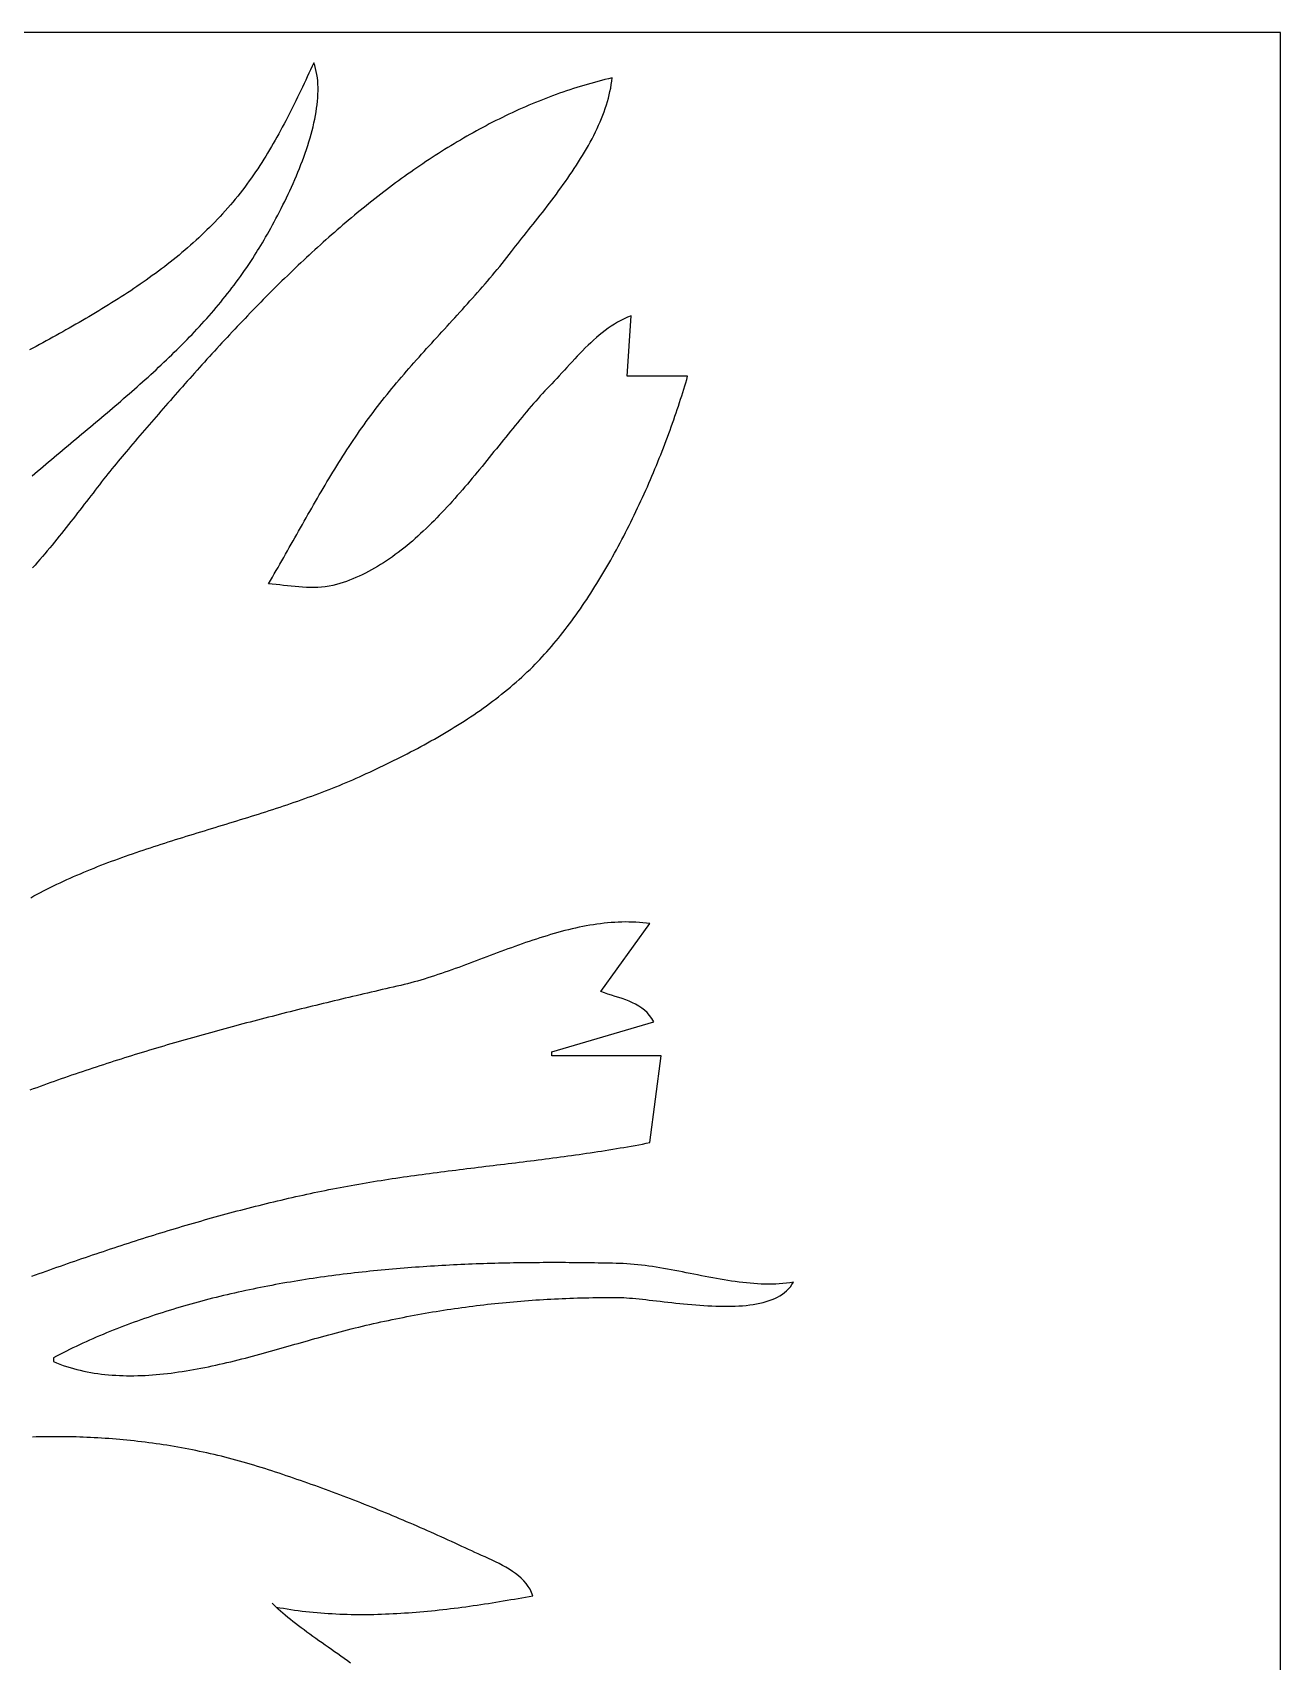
# Model space of a CAD drawing. Extents: x 0 to 3997, y 0 to 1531.
# Drawn here: x 3666.5 to 3997, y 1099.6 to 1531 of the extents above; entities that cross this region are included whole.
import ezdxf

# ---------------------------------------------------------------- set-up
doc = ezdxf.new("R2010")
doc.units = 0
doc.layers.add('C159', color=159, linetype='CONTINUOUS')
doc.layers.add('C7', color=7, linetype='CONTINUOUS')

msp = doc.modelspace()

# ---------------------------------------------------------------- linework, layer by layer
at = {"layer": 'C159'}
for points in [[(3741, 1523), (3740.5647, 1522.0697), (3740.1306, 1521.143), (3739.6974, 1520.2198), (3739.2647, 1519.3001), (3738.8323, 1518.3838), (3738.3998, 1517.4711), (3737.9669, 1516.5619), (3737.5333, 1515.6561), (3737.0987, 1514.7538), (3736.6629, 1513.855), (3736.2254, 1512.9597), (3735.786, 1512.0678), (3735.3444, 1511.1794), (3734.9003, 1510.2944), (3734.4534, 1509.4129), (3734.0034, 1508.5349), (3733.5499, 1507.6603), (3733.0927, 1506.7891), (3732.6314, 1505.9214), (3732.1658, 1505.0571), (3731.6955, 1504.1963), (3731.2202, 1503.3388), (3730.7397, 1502.4848), (3730.2536, 1501.6342), (3729.7616, 1500.787), (3729.2634, 1499.9432), (3728.7588, 1499.1029), (3728.2473, 1498.2659), (3727.7287, 1497.4323), (3727.2027, 1496.6021), (3726.669, 1495.7753), (3726.1273, 1494.9519), (3725.5772, 1494.1319), (3725.0185, 1493.3152), (3724.4509, 1492.5019), (3723.874, 1491.692), (3723.2875, 1490.8854), (3722.6912, 1490.0822), (3722.0848, 1489.2824), (3721.4678, 1488.4859), (3720.8401, 1487.6927), (3720.2013, 1486.9029), (3719.5511, 1486.1164), (3718.8892, 1485.3333), (3718.2154, 1484.5535), (3717.5292, 1483.777), (3716.8304, 1483.0039)], [(3725.3186, 1472), (3725.7073, 1472.6194), (3726.1066, 1473.2635), (3726.5157, 1473.9316), (3726.9339, 1474.6228), (3727.3602, 1475.3364), (3727.794, 1476.0714), (3728.2344, 1476.8271), (3728.6806, 1477.6027), (3729.1318, 1478.3973), (3729.5872, 1479.2102), (3730.046, 1480.0405), (3730.5074, 1480.8874), (3730.9707, 1481.7501), (3731.4349, 1482.6278), (3731.8994, 1483.5197), (3732.3632, 1484.4249), (3732.8257, 1485.3427), (3733.286, 1486.2722), (3733.7433, 1487.2126), (3734.1968, 1488.1632), (3734.6457, 1489.123), (3735.0892, 1490.0913), (3735.5266, 1491.0673), (3735.9569, 1492.0501), (3736.3795, 1493.0389), (3736.7934, 1494.033), (3737.198, 1495.0315), (3737.5924, 1496.0336), (3737.9757, 1497.0384), (3738.3473, 1498.0453), (3738.7063, 1499.0532), (3739.052, 1500.0616), (3739.3834, 1501.0694), (3739.6998, 1502.076), (3740.0004, 1503.0804), (3740.2845, 1504.082), (3740.5511, 1505.0798), (3740.7996, 1506.0731), (3741.0291, 1507.061), (3741.2388, 1508.0427), (3741.4278, 1509.0175), (3741.5955, 1509.9845), (3741.741, 1510.9428), (3741.8636, 1511.8917), (3741.9623, 1512.8304), (3742.0364, 1513.7581), (3742.0851, 1514.6738), (3742.1077, 1515.5769), (3742.1032, 1516.4665), (3742.071, 1517.3418), (3742.0102, 1518.202), (3741.9199, 1519.0462), (3741.7995, 1519.8737), (3741.6481, 1520.6837), (3741.4649, 1521.4752), (3741.2491, 1522.2476), (3741, 1523)], [(3793.3486, 1473), (3793.8824, 1473.6899), (3794.4268, 1474.3887), (3794.981, 1475.096), (3795.5442, 1475.8116), (3796.1159, 1476.5354), (3796.6952, 1477.2672), (3797.2816, 1478.0067), (3797.8742, 1478.7539), (3798.4725, 1479.5085), (3799.0756, 1480.2703), (3799.683, 1481.0392), (3800.2938, 1481.8149), (3800.9075, 1482.5973), (3801.5234, 1483.3862), (3802.1406, 1484.1814), (3802.7586, 1484.9827), (3803.3766, 1485.7899), (3803.9939, 1486.6028), (3804.6099, 1487.4213), (3805.2238, 1488.2452), (3805.8349, 1489.0742), (3806.4427, 1489.9082), (3807.0462, 1490.747), (3807.6449, 1491.5904), (3808.2381, 1492.4382), (3808.825, 1493.2903), (3809.405, 1494.1464), (3809.9774, 1495.0063), (3810.5414, 1495.87), (3811.0964, 1496.7371), (3811.6417, 1497.6075), (3812.1765, 1498.4811), (3812.7003, 1499.3575), (3813.2122, 1500.2367), (3813.7116, 1501.1185), (3814.1978, 1502.0026), (3814.6701, 1502.8888), (3815.1278, 1503.7771), (3815.5703, 1504.6672), (3815.9967, 1505.5588), (3816.4064, 1506.4519), (3816.7987, 1507.3463), (3817.173, 1508.2416), (3817.5285, 1509.1379), (3817.8645, 1510.0348), (3818.1803, 1510.9322), (3818.4753, 1511.8299), (3818.7486, 1512.7278), (3818.9998, 1513.6255), (3819.2279, 1514.523), (3819.4324, 1515.42), (3819.6126, 1516.3164), (3819.7677, 1517.212), (3819.897, 1518.1066), (3820, 1519), (3819.0532, 1518.7769), (3818.109, 1518.5466), (3817.1673, 1518.3092), (3816.2281, 1518.0646), (3815.2914, 1517.8129), (3814.3571, 1517.5542), (3813.4254, 1517.2886), (3812.4961, 1517.016), (3811.5693, 1516.7366), (3810.645, 1516.4503), (3809.7231, 1516.1573), (3808.8037, 1515.8576), (3807.8867, 1515.5512), (3806.9722, 1515.2383), (3806.0601, 1514.9188), (3805.1505, 1514.5927), (3804.2433, 1514.2603), (3803.3385, 1513.9214), (3802.4361, 1513.5762), (3801.5361, 1513.2247), (3800.6386, 1512.867), (3799.7434, 1512.5031), (3798.8506, 1512.133), (3797.9603, 1511.7569), (3797.0723, 1511.3747), (3796.1866, 1510.9866), (3795.3034, 1510.5926), (3794.4225, 1510.1926), (3793.544, 1509.7869), (3792.6678, 1509.3754), (3791.794, 1508.9582), (3790.9225, 1508.5353), (3790.0534, 1508.1068), (3789.1866, 1507.6728), (3788.3222, 1507.2332), (3787.46, 1506.7882), (3786.6002, 1506.3378), (3785.7427, 1505.8821), (3784.8875, 1505.421), (3784.0346, 1504.9547), (3783.1839, 1504.4832), (3782.3356, 1504.0066), (3781.4896, 1503.5249), (3780.6458, 1503.0382), (3779.8043, 1502.5465), (3778.9651, 1502.0498), (3778.1281, 1501.5483), (3777.2934, 1501.042), (3776.461, 1500.5308), (3775.6308, 1500.015), (3774.8028, 1499.4945), (3773.9771, 1498.9694), (3773.1536, 1498.4397), (3772.3323, 1497.9055), (3771.5132, 1497.3668), (3770.6964, 1496.8238), (3769.8817, 1496.2764), (3769.0693, 1495.7247), (3768.259, 1495.1687), (3767.4509, 1494.6085), (3766.6451, 1494.0442), (3765.8414, 1493.4759), (3765.0398, 1492.9034), (3764.2405, 1492.327), (3763.4433, 1491.7467), (3762.6482, 1491.1624), (3761.8553, 1490.5743), (3761.0646, 1489.9825), (3760.276, 1489.3869), (3759.4895, 1488.7877), (3758.7052, 1488.1848), (3757.923, 1487.5784), (3757.1429, 1486.9685), (3756.3649, 1486.355), (3755.589, 1485.7382), (3754.8152, 1485.118), (3754.0435, 1484.4945), (3753.2739, 1483.8678), (3752.5064, 1483.2379), (3751.741, 1482.6048), (3750.9776, 1481.9686), (3750.2163, 1481.3293), (3749.4571, 1480.6871), (3748.6999, 1480.0419), (3747.9448, 1479.3939), (3747.1917, 1478.743), (3746.4407, 1478.0893), (3745.6917, 1477.4329), (3744.9447, 1476.7738), (3744.1998, 1476.1121), (3743.4568, 1475.4478), (3742.7159, 1474.781), (3741.977, 1474.1117), (3741.2401, 1473.44), (3740.5052, 1472.7659), (3739.7723, 1472.0895), (3739.0413, 1471.4109), (3738.3124, 1470.73), (3737.5854, 1470.047), (3736.8604, 1469.3619), (3736.1373, 1468.6748), (3735.4162, 1467.9856), (3734.6971, 1467.2945), (3733.9799, 1466.6015), (3733.2646, 1465.9067), (3732.5513, 1465.21), (3731.8399, 1464.5117), (3731.1304, 1463.8116), (3730.4228, 1463.1099), (3729.7172, 1462.4067), (3729.0135, 1461.7019), (3728.3116, 1460.9956), (3727.6117, 1460.2879), (3726.9137, 1459.5789), (3726.2175, 1458.8685), (3725.5232, 1458.1568), (3724.8308, 1457.444), (3724.1403, 1456.7299), (3723.4516, 1456.0148), (3722.7648, 1455.2986), (3722.0798, 1454.5814), (3721.3967, 1453.8633), (3720.7154, 1453.1442), (3720.036, 1452.4243), (3719.3584, 1451.7036), (3718.6826, 1450.9822), (3718.0086, 1450.2601), (3717.3365, 1449.5373), (3716.6661, 1448.814), (3715.9976, 1448.0901), (3715.3308, 1447.3657), (3714.6658, 1446.6409), (3714.0027, 1445.9158), (3713.3413, 1445.1903), (3712.6817, 1444.4645), (3712.0238, 1443.7385), (3711.3677, 1443.0124), (3710.7134, 1442.2861), (3710.0608, 1441.5597), (3709.41, 1440.8334), (3708.7609, 1440.1071), (3708.1135, 1439.3809), (3707.4679, 1438.6548), (3706.824, 1437.929), (3706.1818, 1437.2034), (3705.5413, 1436.478), (3704.9026, 1435.7531), (3704.2655, 1435.0285), (3703.6302, 1434.3045), (3702.9965, 1433.5809), (3702.3645, 1432.8579), (3701.7342, 1432.1355), (3701.1056, 1431.4138), (3700.4786, 1430.6928), (3699.8533, 1429.9725), (3699.2297, 1429.2531), (3698.6077, 1428.5346), (3697.9874, 1427.817), (3697.3687, 1427.1004), (3696.7516, 1426.3848), (3696.1362, 1425.6704), (3695.5224, 1424.957), (3694.9102, 1424.2449), (3694.2996, 1423.534), (3693.6906, 1422.8244), (3693.0833, 1422.1161), (3692.4775, 1421.4092), (3691.8733, 1420.7038), (3691.2708, 1420)], [(3716.8303, 1483.0039), (3716.1535, 1482.2707), (3715.4702, 1481.5448), (3714.7806, 1480.8261), (3714.0848, 1480.1145), (3713.3828, 1479.4099), (3712.6748, 1478.7121), (3711.9608, 1478.021), (3711.241, 1477.3366), (3710.5154, 1476.6588), (3709.7843, 1475.9874), (3709.0476, 1475.3224), (3708.3054, 1474.6636), (3707.558, 1474.011), (3706.8053, 1473.3644), (3706.0475, 1472.7237), (3705.2847, 1472.0889), (3704.5169, 1471.4598), (3703.7444, 1470.8364), (3702.9671, 1470.2185), (3702.1853, 1469.606), (3701.3989, 1468.9988), (3700.6082, 1468.3968), (3699.8132, 1467.8), (3699.0139, 1467.2081), (3698.2106, 1466.6212), (3697.4033, 1466.0391), (3696.5921, 1465.4617), (3695.7771, 1464.8889), (3694.9585, 1464.3206), (3694.1362, 1463.7567), (3693.3105, 1463.1971), (3692.4815, 1462.6417), (3691.6491, 1462.0903), (3690.8136, 1461.543), (3689.9751, 1460.9995), (3689.1336, 1460.4599), (3688.2892, 1459.9239), (3687.4421, 1459.3914), (3686.5923, 1458.8625), (3685.74, 1458.3369), (3684.8852, 1457.8146), (3684.0281, 1457.2954), (3683.1688, 1456.7794), (3682.3073, 1456.2662), (3681.4438, 1455.756), (3680.5784, 1455.2484), (3679.7111, 1454.7436), (3678.8421, 1454.2413), (3677.9715, 1453.7414), (3677.0994, 1453.2439), (3676.2258, 1452.7486), (3675.351, 1452.2554), (3674.4749, 1451.7643), (3673.5978, 1451.2751), (3672.7196, 1450.7878), (3671.8406, 1450.3021), (3670.9607, 1449.8181), (3670.0801, 1449.3356), (3669.199, 1448.8546), (3668.3174, 1448.3748), (3667.4353, 1447.8963), (3666.553, 1447.4189), (3665.6705, 1446.9424)], [(3666.3808, 1413.5614), (3667.1061, 1414.1873), (3667.833, 1414.8121), (3668.5612, 1415.4359), (3669.2907, 1416.0587), (3670.0214, 1416.6805), (3670.7533, 1417.3016), (3671.4862, 1417.9219), (3672.22, 1418.5416), (3672.9547, 1419.1606), (3673.6902, 1419.7792), (3674.4263, 1420.3973), (3675.1629, 1421.0151), (3675.9001, 1421.6326), (3676.6376, 1422.2499), (3677.3755, 1422.8671), (3678.1135, 1423.4842), (3678.8517, 1424.1013), (3679.5899, 1424.7186), (3680.328, 1425.3361), (3681.0659, 1425.9538), (3681.8036, 1426.5719), (3682.5409, 1427.1904), (3683.2778, 1427.8093), (3684.0142, 1428.4289), (3684.75, 1429.0491), (3685.485, 1429.6701), (3686.2192, 1430.2918), (3686.9526, 1430.9144), (3687.6849, 1431.538), (3688.4161, 1432.1627), (3689.1462, 1432.7884), (3689.875, 1433.4154), (3690.6025, 1434.0436), (3691.3285, 1434.6731), (3692.053, 1435.3041), (3692.7758, 1435.9366), (3693.4969, 1436.5707), (3694.2162, 1437.2064), (3694.9335, 1437.8439), (3695.6489, 1438.4832), (3696.3622, 1439.1243), (3697.0733, 1439.7675), (3697.7821, 1440.4126), (3698.4885, 1441.0599), (3699.1925, 1441.7094), (3699.8939, 1442.3612), (3700.5927, 1443.0154), (3701.2888, 1443.6719), (3701.982, 1444.331), (3702.6723, 1444.9927), (3703.3595, 1445.657), (3704.0437, 1446.3241), (3704.7247, 1446.994), (3705.4024, 1447.6667), (3706.0767, 1448.3425), (3706.7475, 1449.0213), (3707.4148, 1449.7032), (3708.0784, 1450.3884), (3708.7382, 1451.0768), (3709.3942, 1451.7686), (3710.0463, 1452.4638), (3710.6944, 1453.1626), (3711.3383, 1453.8649), (3711.9781, 1454.5709), (3712.6135, 1455.2806), (3713.2445, 1455.9942), (3713.8711, 1456.7117), (3714.4931, 1457.4332), (3715.1104, 1458.1587), (3715.7229, 1458.8883), (3716.3306, 1459.6222), (3716.9334, 1460.3603), (3717.5311, 1461.1029), (3718.1237, 1461.8498), (3718.711, 1462.6013), (3719.2931, 1463.3574), (3719.8697, 1464.1181), (3720.4409, 1464.8837), (3721.0064, 1465.654), (3721.5663, 1466.4292), (3722.1204, 1467.2095), (3722.6687, 1467.9948), (3723.211, 1468.7852), (3723.7472, 1469.5809), (3724.2773, 1470.3818), (3724.8012, 1471.1882), (3725.3188, 1472)], [(3757.8874, 1432), (3758.5021, 1432.7935), (3759.1215, 1433.583), (3759.7454, 1434.3687), (3760.3735, 1435.1507), (3761.0058, 1435.9293), (3761.642, 1436.7044), (3762.282, 1437.4764), (3762.9255, 1438.2453), (3763.5724, 1439.0113), (3764.2226, 1439.7746), (3764.8758, 1440.5353), (3765.5319, 1441.2936), (3766.1907, 1442.0496), (3766.852, 1442.8035), (3767.5157, 1443.5554), (3768.1815, 1444.3055), (3768.8494, 1445.0539), (3769.519, 1445.8009), (3770.1903, 1446.5465), (3770.863, 1447.2909), (3771.5371, 1448.0343), (3772.2122, 1448.7768), (3772.8883, 1449.5186), (3773.5652, 1450.2598), (3774.2426, 1451.0006), (3774.9204, 1451.7411), (3775.5985, 1452.4815), (3776.2766, 1453.222), (3776.9546, 1453.9627), (3777.6323, 1454.7038), (3778.3095, 1455.4453), (3778.9861, 1456.1876), (3779.6618, 1456.9306), (3780.3365, 1457.6747), (3781.0101, 1458.4198), (3781.6823, 1459.1663), (3782.353, 1459.9142), (3783.0219, 1460.6637), (3783.689, 1461.415), (3784.354, 1462.1682), (3785.0168, 1462.9234), (3785.6771, 1463.6809), (3786.3349, 1464.4407), (3786.9899, 1465.2031), (3787.6419, 1465.9681), (3788.2908, 1466.736), (3788.9365, 1467.5069), (3789.5786, 1468.2809), (3790.2171, 1469.0583), (3790.8518, 1469.8391), (3791.4825, 1470.6235), (3792.109, 1471.4117), (3792.7311, 1472.2038), (3793.3488, 1473)], [(3798.9606, 1363.0393), (3799.5933, 1363.6787), (3800.223, 1364.3285), (3800.8497, 1364.9884), (3801.4734, 1365.6584), (3802.0939, 1366.3381), (3802.7114, 1367.0275), (3803.3256, 1367.7263), (3803.9367, 1368.4343), (3804.5446, 1369.1515), (3805.1492, 1369.8775), (3805.7505, 1370.6123), (3806.3486, 1371.3556), (3806.9433, 1372.1073), (3807.5346, 1372.8672), (3808.1225, 1373.6351), (3808.707, 1374.4108), (3809.288, 1375.1941), (3809.8655, 1375.9849), (3810.4395, 1376.783), (3811.0099, 1377.5882), (3811.5768, 1378.4003), (3812.14, 1379.2191), (3812.6995, 1380.0445), (3813.2554, 1380.8763), (3813.8076, 1381.7143), (3814.356, 1382.5583), (3814.9007, 1383.4082), (3815.4415, 1384.2637), (3815.9785, 1385.1247), (3816.5116, 1385.991), (3817.0409, 1386.8624), (3817.5662, 1387.7387), (3818.0875, 1388.6198), (3818.6048, 1389.5055), (3819.1182, 1390.3956), (3819.6274, 1391.2899), (3820.1326, 1392.1883), (3820.6337, 1393.0905), (3821.1306, 1393.9964), (3821.6233, 1394.9058), (3822.1118, 1395.8185), (3822.5961, 1396.7343), (3823.0761, 1397.6531), (3823.5518, 1398.5747), (3824.0232, 1399.4989), (3824.4902, 1400.4255), (3824.9528, 1401.3543), (3825.4109, 1402.2852), (3825.8646, 1403.218), (3826.3139, 1404.1525), (3826.7586, 1405.0884), (3827.1987, 1406.0258), (3827.6343, 1406.9642), (3828.0652, 1407.9037), (3828.4915, 1408.844), (3828.9132, 1409.7848), (3829.3301, 1410.7261), (3829.7423, 1411.6677), (3830.1497, 1412.6093), (3830.5523, 1413.5508), (3830.9501, 1414.4921), (3831.343, 1415.4329), (3831.731, 1416.373), (3832.1141, 1417.3123), (3832.4922, 1418.2506), (3832.8654, 1419.1877), (3833.2335, 1420.1235), (3833.5966, 1421.0577), (3833.9546, 1421.9902), (3834.3075, 1422.9208), (3834.6552, 1423.8492), (3834.9978, 1424.7755), (3835.3352, 1425.6992), (3835.6673, 1426.6204), (3835.9942, 1427.5387), (3836.3158, 1428.4541), (3836.632, 1429.3663), (3836.9429, 1430.2751), (3837.2484, 1431.1804), (3837.5485, 1432.0821), (3837.8431, 1432.9798), (3838.1322, 1433.8734), (3838.4158, 1434.7628), (3838.6939, 1435.6478), (3838.9664, 1436.5282), (3839.2333, 1437.4037), (3839.4945, 1438.2744), (3839.7501, 1439.1398), (3840, 1440), (3824, 1440), (3825, 1456), (3824.0857, 1455.6238), (3823.1899, 1455.2124), (3822.3118, 1454.7673), (3821.4508, 1454.2905), (3820.6059, 1453.7837), (3819.7766, 1453.2488), (3818.9621, 1452.6875), (3818.1617, 1452.1016), (3817.3746, 1451.493), (3816.6001, 1450.8634), (3815.8375, 1450.2147), (3815.0861, 1449.5486), (3814.3451, 1448.8669), (3813.6138, 1448.1715), (3812.8915, 1447.4642), (3812.1774, 1446.7466), (3811.4708, 1446.0208), (3810.771, 1445.2883), (3810.0773, 1444.5512), (3809.3889, 1443.811), (3808.7051, 1443.0698), (3808.0251, 1442.3291), (3807.3483, 1441.591), (3806.6739, 1440.8571), (3806.0012, 1440.1292), (3805.3295, 1439.4092), (3804.658, 1438.6988), (3803.986, 1438), (3803.3841, 1437.3746), (3802.782, 1436.7386), (3802.1798, 1436.0921), (3801.5772, 1435.4356), (3800.9742, 1434.7694), (3800.3708, 1434.094), (3799.7668, 1433.4098), (3799.1622, 1432.717), (3798.5569, 1432.0161), (3797.9508, 1431.3075), (3797.3438, 1430.5916), (3796.7359, 1429.8687), (3796.1269, 1429.1392), (3795.5168, 1428.4036), (3794.9055, 1427.6621), (3794.293, 1426.9152), (3793.6791, 1426.1633), (3793.0637, 1425.4066), (3792.4468, 1424.6457), (3791.8284, 1423.881), (3791.2082, 1423.1126), (3790.5863, 1422.3412), (3789.9626, 1421.567), (3789.3369, 1420.7904), (3788.7092, 1420.0119), (3788.0795, 1419.2317), (3787.4476, 1418.4504), (3786.8134, 1417.6682), (3786.1769, 1416.8855), (3785.538, 1416.1028), (3784.8966, 1415.3203), (3784.2527, 1414.5386), (3783.6061, 1413.7579), (3782.9568, 1412.9787), (3782.3047, 1412.2014), (3781.6496, 1411.4262), (3780.9917, 1410.6537), (3780.3306, 1409.8841), (3779.6665, 1409.1179), (3778.9991, 1408.3555), (3778.3284, 1407.5972), (3777.6544, 1406.8434), (3776.9769, 1406.0946), (3776.2958, 1405.351), (3775.6112, 1404.6131), (3774.9228, 1403.8812), (3774.2307, 1403.1557), (3773.5347, 1402.4371), (3772.8348, 1401.7256), (3772.1308, 1401.0218), (3771.4228, 1400.3259), (3770.7106, 1399.6383), (3769.9941, 1398.9595), (3769.2733, 1398.2898), (3768.548, 1397.6295), (3767.8183, 1396.9792), (3767.084, 1396.3391), (3766.345, 1395.7096), (3765.6012, 1395.0911), (3764.8526, 1394.4841), (3764.0992, 1393.8888), (3763.3407, 1393.3058), (3762.5772, 1392.7352), (3761.8085, 1392.1776), (3761.0346, 1391.6333), (3760.2554, 1391.1027), (3759.4708, 1390.5862), (3758.6807, 1390.0842), (3757.8851, 1389.597), (3757.0838, 1389.125), (3756.2768, 1388.6687), (3755.4641, 1388.2283), (3754.6454, 1387.8043), (3753.8208, 1387.3971), (3752.9902, 1387.007), (3752.1534, 1386.6345), (3751.3105, 1386.2798), (3750.4613, 1385.9434), (3749.6057, 1385.6258), (3748.7436, 1385.3271), (3747.8751, 1385.0479), (3747, 1384.7886)], [(3747, 1384.7885), (3746.0082, 1384.5354), (3745.0142, 1384.3358), (3744.0184, 1384.1855), (3743.0209, 1384.0803), (3742.022, 1384.016), (3741.0217, 1383.9885), (3740.0205, 1383.9935), (3739.0184, 1384.0268), (3738.0157, 1384.0844), (3737.0126, 1384.1619), (3736.0094, 1384.2553), (3735.0062, 1384.3603), (3734.0032, 1384.4727), (3733.0008, 1384.5883), (3731.999, 1384.7031), (3730.9981, 1384.8127), (3729.9984, 1384.9131), (3729, 1385), (3729.5069, 1385.8698), (3730.0119, 1386.7404), (3730.5151, 1387.6117), (3731.0167, 1388.4836), (3731.5168, 1389.3561), (3732.0155, 1390.229), (3732.5131, 1391.1023), (3733.0095, 1391.9759), (3733.5051, 1392.8497), (3733.9999, 1393.7237), (3734.4942, 1394.5978), (3734.9879, 1395.4719), (3735.4814, 1396.3459), (3735.9746, 1397.2198), (3736.4679, 1398.0934), (3736.9613, 1398.9668), (3737.455, 1399.8398), (3737.9491, 1400.7124), (3738.4438, 1401.5844), (3738.9392, 1402.4559), (3739.4355, 1403.3267), (3739.9329, 1404.1967), (3740.4313, 1405.0659), (3740.9311, 1405.9343), (3741.4324, 1406.8016), (3741.9353, 1407.668), (3742.44, 1408.5332), (3742.9465, 1409.3972), (3743.4552, 1410.2599), (3743.966, 1411.1213), (3744.4792, 1411.9813), (3744.9949, 1412.8398), (3745.5132, 1413.6967), (3746.0344, 1414.552), (3746.5584, 1415.4055), (3747.0856, 1416.2573), (3747.6161, 1417.1072), (3748.1499, 1417.9552), (3748.6873, 1418.8011), (3749.2283, 1419.6449), (3749.7732, 1420.4866), (3750.3221, 1421.326), (3750.8751, 1422.1631), (3751.4324, 1422.9978), (3751.9941, 1423.83), (3752.5604, 1424.6597), (3753.1314, 1425.4868), (3753.7073, 1426.3112), (3754.2883, 1427.1328), (3754.8743, 1427.9515), (3755.4658, 1428.7673), (3756.0626, 1429.5802), (3756.6651, 1430.3899), (3757.2734, 1431.1966), (3757.8876, 1432)], [(3691.2707, 1420), (3690.7446, 1419.3816), (3690.2158, 1418.7527), (3689.6843, 1418.1137), (3689.1499, 1417.465), (3688.6126, 1416.8069), (3688.0726, 1416.1397), (3687.5296, 1415.4639), (3686.9837, 1414.7798), (3686.4348, 1414.0878), (3685.8829, 1413.3882), (3685.3281, 1412.6814), (3684.7702, 1411.9678), (3684.2092, 1411.2477), (3683.6452, 1410.5215), (3683.078, 1409.7895), (3682.5077, 1409.0522), (3681.9342, 1408.3099), (3681.3575, 1407.5629), (3680.7775, 1406.8117), (3680.1943, 1406.0565), (3679.6078, 1405.2979), (3679.018, 1404.536), (3678.4249, 1403.7713), (3677.8283, 1403.0041), (3677.2284, 1402.2349), (3676.625, 1401.464), (3676.0182, 1400.6917), (3675.4078, 1399.9184), (3674.794, 1399.1445), (3674.1766, 1398.3703), (3673.5556, 1397.5962), (3672.9311, 1396.8227), (3672.3029, 1396.0499), (3671.671, 1395.2783), (3671.0355, 1394.5084), (3670.3963, 1393.7403), (3669.7533, 1392.9746), (3669.1065, 1392.2115), (3668.456, 1391.4514), (3667.8016, 1390.6947), (3667.1433, 1389.9418), (3666.4812, 1389.1931)], [(3666.0033, 1301.8742), (3666.8527, 1302.34), (3667.7063, 1302.7992), (3668.5641, 1303.252), (3669.4259, 1303.6985), (3670.2917, 1304.1389), (3671.1614, 1304.5732), (3672.0349, 1305.0016), (3672.9121, 1305.4242), (3673.793, 1305.8411), (3674.6774, 1306.2526), (3675.5652, 1306.6585), (3676.4565, 1307.0592), (3677.351, 1307.4548), (3678.2488, 1307.8453), (3679.1497, 1308.2309), (3680.0536, 1308.6117), (3680.9606, 1308.9879), (3681.8704, 1309.3595), (3682.783, 1309.7267), (3683.6983, 1310.0896), (3684.6163, 1310.4484), (3685.5368, 1310.8032), (3686.4598, 1311.154), (3687.3851, 1311.5011), (3688.3128, 1311.8445), (3689.2427, 1312.1844), (3690.1747, 1312.5209), (3691.1088, 1312.8541), (3692.0448, 1313.1841), (3692.9827, 1313.5112), (3693.9225, 1313.8353), (3694.8639, 1314.1567), (3695.807, 1314.4754), (3696.7516, 1314.7916), (3697.6977, 1315.1054), (3698.6452, 1315.417), (3699.594, 1315.7264), (3700.544, 1316.0338), (3701.4952, 1316.3393), (3702.4474, 1316.643), (3703.4005, 1316.9451), (3704.3546, 1317.2456), (3705.3094, 1317.5448), (3706.265, 1317.8427), (3707.2212, 1318.1395), (3708.178, 1318.4353), (3709.1352, 1318.7302), (3710.0928, 1319.0243), (3711.0507, 1319.3178), (3712.0089, 1319.6108), (3712.9671, 1319.9034), (3713.9255, 1320.1958), (3714.8837, 1320.488), (3715.8419, 1320.7802), (3716.7999, 1321.0725), (3717.7576, 1321.3651), (3718.7149, 1321.658), (3719.6718, 1321.9515), (3720.6282, 1322.2456), (3721.5839, 1322.5404), (3722.5389, 1322.8361), (3723.4932, 1323.1328), (3724.4466, 1323.4306), (3725.399, 1323.7297), (3726.3504, 1324.0302), (3727.3007, 1324.3321), (3728.2498, 1324.6357), (3729.1977, 1324.9411), (3730.1441, 1325.2483), (3731.0891, 1325.5575), (3732.0326, 1325.8689), (3732.9744, 1326.1825), (3733.9146, 1326.4985), (3734.853, 1326.8171), (3735.7895, 1327.1382), (3736.7241, 1327.4621), (3737.6566, 1327.7889), (3738.587, 1328.1188), (3739.5153, 1328.4517), (3740.4412, 1328.788), (3741.3648, 1329.1276), (3742.2859, 1329.4707), (3743.2045, 1329.8175), (3744.1205, 1330.168), (3745.0338, 1330.5225), (3745.9443, 1330.8809), (3746.8519, 1331.2435), (3747.7566, 1331.6104), (3748.6583, 1331.9817), (3749.5568, 1332.3574), (3750.4522, 1332.7379), (3751.3443, 1333.1231), (3752.233, 1333.5132), (3753.1182, 1333.9084), (3754, 1334.3087), (3754.8971, 1334.721), (3755.796, 1335.1373), (3756.6963, 1335.5576), (3757.5978, 1335.982), (3758.5005, 1336.4105), (3759.4039, 1336.8432), (3760.308, 1337.2801), (3761.2125, 1337.7214), (3762.1172, 1338.167), (3763.0219, 1338.6171), (3763.9265, 1339.0717), (3764.8306, 1339.5309), (3765.734, 1339.9946), (3766.6367, 1340.4631), (3767.5383, 1340.9363), (3768.4386, 1341.4143), (3769.3375, 1341.8971), (3770.2347, 1342.3849), (3771.13, 1342.8777), (3772.0233, 1343.3756), (3772.9142, 1343.8785), (3773.8027, 1344.3866), (3774.6884, 1344.9), (3775.5712, 1345.4187), (3776.4509, 1345.9427), (3777.3272, 1346.4721), (3778.2, 1347.007), (3779.069, 1347.5475), (3779.934, 1348.0935), (3780.7949, 1348.6453), (3781.6514, 1349.2027), (3782.5033, 1349.7659), (3783.3504, 1350.335), (3784.1924, 1350.91), (3785.0293, 1351.491), (3785.8607, 1352.078), (3786.6864, 1352.6711), (3787.5063, 1353.2703), (3788.3202, 1353.8758), (3789.1278, 1354.4875), (3789.9289, 1355.1056), (3790.7233, 1355.7301), (3791.5108, 1356.361), (3792.2912, 1356.9985), (3793.0643, 1357.6425), (3793.8299, 1358.2932), (3794.5878, 1358.9506), (3795.3377, 1359.6148), (3796.0794, 1360.2858), (3796.8128, 1360.9636), (3797.5376, 1361.6485), (3798.2537, 1362.3403), (3798.9608, 1363.0393)], [(3666.3385, 1201.6216), (3667.2798, 1201.9604), (3668.2214, 1202.2982), (3669.1635, 1202.6351), (3670.1059, 1202.9711), (3671.0488, 1203.3061), (3671.992, 1203.6402), (3672.9357, 1203.9733), (3673.8798, 1204.3054), (3674.8243, 1204.6364), (3675.7692, 1204.9664), (3676.7145, 1205.2953), (3677.6602, 1205.6231), (3678.6064, 1205.9498), (3679.5529, 1206.2753), (3680.4999, 1206.5997), (3681.4473, 1206.9229), (3682.3951, 1207.2448), (3683.3434, 1207.5656), (3684.2921, 1207.8851), (3685.2412, 1208.2033), (3686.1908, 1208.5203), (3687.1407, 1208.8359), (3688.0912, 1209.1502), (3689.042, 1209.4631), (3689.9933, 1209.7746), (3690.9451, 1210.0848), (3691.8972, 1210.3935), (3692.8499, 1210.7008), (3693.8029, 1211.0066), (3694.7564, 1211.3109), (3695.7104, 1211.6137), (3696.6648, 1211.915), (3697.6197, 1212.2147), (3698.575, 1212.5129), (3699.5308, 1212.8094), (3700.487, 1213.1044), (3701.4437, 1213.3977), (3702.4009, 1213.6893), (3703.3585, 1213.9793), (3704.3166, 1214.2675), (3705.2752, 1214.5541), (3706.2342, 1214.8389), (3707.1937, 1215.1219), (3708.1536, 1215.4031), (3709.1141, 1215.6825), (3710.075, 1215.9601), (3711.0364, 1216.2358), (3711.9983, 1216.5097), (3712.9606, 1216.7817), (3713.9235, 1217.0517), (3714.8868, 1217.3198), (3715.8506, 1217.5859), (3716.8149, 1217.8501), (3717.7797, 1218.1122), (3718.745, 1218.3724), (3719.7107, 1218.6304), (3720.677, 1218.8864), (3721.6438, 1219.1404), (3722.6111, 1219.3922), (3723.5788, 1219.6418), (3724.5471, 1219.8893), (3725.5159, 1220.1347), (3726.4851, 1220.3778), (3727.4549, 1220.6187), (3728.4252, 1220.8574), (3729.396, 1221.0938), (3730.3674, 1221.3279), (3731.3392, 1221.5597), (3732.3115, 1221.7892), (3733.2844, 1222.0164), (3734.2578, 1222.2411), (3735.2317, 1222.4635), (3736.2062, 1222.6834), (3737.1811, 1222.901), (3738.1566, 1223.116), (3739.1326, 1223.3286), (3740.1092, 1223.5387), (3741.0863, 1223.7463), (3742.0639, 1223.9513), (3743.042, 1224.1537), (3744.0207, 1224.3536), (3745, 1224.5509), (3745.9835, 1224.7458), (3746.9674, 1224.9374), (3747.9517, 1225.1257), (3748.9362, 1225.3107), (3749.9211, 1225.4925), (3750.9062, 1225.6713), (3751.8916, 1225.847), (3752.8773, 1226.0198), (3753.8633, 1226.1898), (3754.8496, 1226.3569), (3755.8361, 1226.5214), (3756.8228, 1226.6833), (3757.8098, 1226.8426), (3758.7971, 1226.9995), (3759.7846, 1227.154), (3760.7722, 1227.3063), (3761.7601, 1227.4563), (3762.7482, 1227.6041), (3763.7366, 1227.7499), (3764.725, 1227.8938), (3765.7137, 1228.0357), (3766.7026, 1228.1758), (3767.6916, 1228.3142), (3768.6808, 1228.4509), (3769.6701, 1228.586), (3770.6595, 1228.7197), (3771.6491, 1228.8519), (3772.6389, 1228.9828), (3773.6287, 1229.1124), (3774.6187, 1229.2408), (3775.6088, 1229.3681), (3776.5989, 1229.4944), (3777.5892, 1229.6198), (3778.5795, 1229.7443), (3779.5699, 1229.868), (3780.5604, 1229.991), (3781.551, 1230.1134), (3782.5415, 1230.2353), (3783.5322, 1230.3566), (3784.5229, 1230.4776), (3785.5135, 1230.5983), (3786.5043, 1230.7187), (3787.495, 1230.839), (3788.4857, 1230.9593), (3789.4765, 1231.0795), (3790.4672, 1231.1998), (3791.4579, 1231.3204), (3792.4486, 1231.4411), (3793.4392, 1231.5622), (3794.4298, 1231.6837), (3795.4204, 1231.8057), (3796.4109, 1231.9282), (3797.4013, 1232.0514), (3798.3917, 1232.1753), (3799.382, 1232.3), (3800.3722, 1232.4256), (3801.3623, 1232.5522), (3802.3523, 1232.6798), (3803.3422, 1232.8086), (3804.332, 1232.9385), (3805.3217, 1233.0697), (3806.3112, 1233.2023), (3807.3006, 1233.3364), (3808.2898, 1233.4719), (3809.2789, 1233.6091), (3810.2678, 1233.7479), (3811.2565, 1233.8885), (3812.2451, 1234.0309), (3813.2335, 1234.1753), (3814.2217, 1234.3216), (3815.2096, 1234.4701), (3816.1974, 1234.6207), (3817.185, 1234.7735), (3818.1723, 1234.9286), (3819.1594, 1235.0862), (3820.1463, 1235.2462), (3821.1329, 1235.4087), (3822.1192, 1235.5739), (3823.1053, 1235.7419), (3824.0911, 1235.9126), (3825.0767, 1236.0862), (3826.0619, 1236.2627), (3827.0469, 1236.4423), (3828.0316, 1236.6249), (3829.0159, 1236.8108), (3830, 1237), (3833, 1260), (3804, 1260), (3804, 1261), (3831, 1269), (3830.4769, 1269.8921), (3829.8931, 1270.6957), (3829.2532, 1271.4179), (3828.5619, 1272.0659), (3827.8237, 1272.6469), (3827.0433, 1273.168), (3826.2254, 1273.6364), (3825.3745, 1274.0593), (3824.4954, 1274.4439), (3823.5926, 1274.7972), (3822.6708, 1275.1266), (3821.7346, 1275.4391), (3820.7886, 1275.7419), (3819.8375, 1276.0422), (3818.886, 1276.3472), (3817.9386, 1276.6641), (3817, 1277), (3830, 1295), (3829.0739, 1295.1215), (3828.1463, 1295.2223), (3827.2173, 1295.3028), (3826.2869, 1295.3636), (3825.3552, 1295.405), (3824.4223, 1295.4275), (3823.4882, 1295.4317), (3822.553, 1295.4179), (3821.6167, 1295.3866), (3820.6794, 1295.3384), (3819.7412, 1295.2735), (3818.8021, 1295.1926), (3817.8621, 1295.0961), (3816.9214, 1294.9844), (3815.98, 1294.858), (3815.038, 1294.7174), (3814.0954, 1294.5631), (3813.1522, 1294.3954), (3812.2086, 1294.2149), (3811.2646, 1294.022), (3810.3203, 1293.8173), (3809.3757, 1293.601), (3808.4308, 1293.3738), (3807.4858, 1293.1361), (3806.5407, 1292.8884), (3805.5956, 1292.631), (3804.6505, 1292.3645), (3803.7054, 1292.0894), (3802.7605, 1291.8061), (3801.8158, 1291.515), (3800.8714, 1291.2167), (3799.9273, 1290.9115), (3798.9836, 1290.6001), (3798.0403, 1290.2827), (3797.0975, 1289.96), (3796.1553, 1289.6323), (3795.2137, 1289.3001), (3794.2727, 1288.9639), (3793.3326, 1288.6241), (3792.3932, 1288.2813), (3791.4547, 1287.9358), (3790.5171, 1287.5881), (3789.5805, 1287.2388), (3788.645, 1286.8882), (3787.7105, 1286.5369), (3786.7773, 1286.1852), (3785.8452, 1285.8337), (3784.9144, 1285.4828), (3783.985, 1285.133), (3783.057, 1284.7848), (3782.1304, 1284.4386), (3781.2054, 1284.0948), (3780.282, 1283.754), (3779.3602, 1283.4166), (3778.4401, 1283.083), (3777.5218, 1282.7538), (3776.6053, 1282.4294), (3775.6907, 1282.1103), (3774.778, 1281.7968), (3773.8674, 1281.4896), (3772.9588, 1281.189), (3772.0523, 1280.8956), (3771.1481, 1280.6097), (3770.246, 1280.3318), (3769.3463, 1280.0625), (3768.449, 1279.8021), (3767.5541, 1279.5512), (3766.6617, 1279.3102), (3765.7718, 1279.0795), (3764.8845, 1278.8597), (3764, 1278.6512), (3763.0182, 1278.4256), (3762.0368, 1278.1996), (3761.0559, 1277.9733), (3760.0754, 1277.7465), (3759.0954, 1277.5194), (3758.1158, 1277.2918), (3757.1367, 1277.0638), (3756.1581, 1276.8354), (3755.1799, 1276.6064), (3754.2021, 1276.377), (3753.2248, 1276.1471), (3752.248, 1275.9167), (3751.2717, 1275.6857), (3750.2958, 1275.4542), (3749.3205, 1275.2221), (3748.3456, 1274.9895), (3747.3712, 1274.7563), (3746.3972, 1274.5224), (3745.4238, 1274.288), (3744.4509, 1274.0529), (3743.4784, 1273.8172), (3742.5065, 1273.5808), (3741.5351, 1273.3437), (3740.5642, 1273.1059), (3739.5938, 1272.8675), (3738.6239, 1272.6283), (3737.6546, 1272.3884), (3736.6857, 1272.1477), (3735.7174, 1271.9062), (3734.7496, 1271.664), (3733.7824, 1271.421), (3732.8157, 1271.1771), (3731.8495, 1270.9325), (3730.8839, 1270.687), (3729.9188, 1270.4406), (3728.9543, 1270.1934), (3727.9903, 1269.9452), (3727.0269, 1269.6962), (3726.0641, 1269.4463), (3725.1018, 1269.1954), (3724.14, 1268.9436), (3723.1789, 1268.6908), (3722.2183, 1268.4371), (3721.2583, 1268.1824), (3720.2989, 1267.9266), (3719.3401, 1267.6699), (3718.3818, 1267.4121), (3717.4242, 1267.1532), (3716.4671, 1266.8933), (3715.5107, 1266.6324), (3714.5548, 1266.3703), (3713.5996, 1266.1071), (3712.6449, 1265.8428), (3711.6909, 1265.5774), (3710.7375, 1265.3108), (3709.7847, 1265.043), (3708.8325, 1264.774), (3707.881, 1264.5039), (3706.9301, 1264.2325), (3705.9798, 1263.96), (3705.0301, 1263.6861), (3704.0811, 1263.4111), (3703.1327, 1263.1347), (3702.185, 1262.8571), (3701.238, 1262.5781), (3700.2915, 1262.2979), (3699.3458, 1262.0163), (3698.4007, 1261.7333), (3697.4562, 1261.4491), (3696.5124, 1261.1634), (3695.5693, 1260.8763), (3694.6269, 1260.5879), (3693.6851, 1260.298), (3692.7441, 1260.0067), (3691.8037, 1259.7139), (3690.864, 1259.4197), (3689.9249, 1259.1239), (3688.9866, 1258.8267), (3688.049, 1258.528), (3687.1121, 1258.2278), (3686.1758, 1257.926), (3685.2403, 1257.6227), (3684.3055, 1257.3178), (3683.3714, 1257.0113), (3682.4381, 1256.7032), (3681.5054, 1256.3935), (3680.5735, 1256.0822), (3679.6423, 1255.7692), (3678.7118, 1255.4546), (3677.7821, 1255.1383), (3676.853, 1254.8203), (3675.9248, 1254.5007), (3674.9973, 1254.1793), (3674.0705, 1253.8561), (3673.1445, 1253.5313), (3672.2192, 1253.2046), (3671.2947, 1252.8762), (3670.371, 1252.546), (3669.448, 1252.214), (3668.5258, 1251.8801), (3667.6044, 1251.5445), (3666.6837, 1251.207), (3665.7638, 1250.8676)], [(3822, 1204.9853), (3821.0551, 1205.0079), (3820.1082, 1205.0294), (3819.1593, 1205.0499), (3818.2084, 1205.0693), (3817.2556, 1205.0875), (3816.3009, 1205.1046), (3815.3443, 1205.1205), (3814.3858, 1205.1352), (3813.4256, 1205.1487), (3812.4636, 1205.1609), (3811.4999, 1205.1719), (3810.5345, 1205.1815), (3809.5674, 1205.1898), (3808.5987, 1205.1967), (3807.6284, 1205.2022), (3806.6565, 1205.2063), (3805.6832, 1205.209), (3804.7083, 1205.2102), (3803.7319, 1205.2099), (3802.7542, 1205.2081), (3801.775, 1205.2047), (3800.7945, 1205.1998), (3799.8127, 1205.1933), (3798.8295, 1205.1851), (3797.8452, 1205.1753), (3796.8596, 1205.1638), (3795.8728, 1205.1506), (3794.8849, 1205.1357), (3793.8958, 1205.119), (3792.9057, 1205.1005), (3791.9145, 1205.0802), (3790.9223, 1205.0581), (3789.9291, 1205.0341), (3788.935, 1205.0082), (3787.94, 1204.9805), (3786.9441, 1204.9507), (3785.9473, 1204.9191), (3784.9498, 1204.8854), (3783.9514, 1204.8497), (3782.9524, 1204.8119), (3781.9526, 1204.7721), (3780.9521, 1204.7302), (3779.951, 1204.6861), (3778.9493, 1204.6399), (3777.9471, 1204.5916), (3776.9442, 1204.541), (3775.9409, 1204.4882), (3774.9372, 1204.4331), (3773.9329, 1204.3758), (3772.9283, 1204.3161), (3771.9234, 1204.2541), (3770.9181, 1204.1898), (3769.9125, 1204.123), (3768.9066, 1204.0539), (3767.9005, 1203.9823), (3766.8942, 1203.9083), (3765.8878, 1203.8317), (3764.8812, 1203.7526), (3763.8745, 1203.671), (3762.8678, 1203.5869), (3761.861, 1203.5001), (3760.8543, 1203.4107), (3759.8476, 1203.3186), (3758.841, 1203.2239), (3757.8345, 1203.1265), (3756.8281, 1203.0263), (3755.8219, 1202.9234), (3754.816, 1202.8177), (3753.8103, 1202.7092), (3752.8048, 1202.5979), (3751.7997, 1202.4837), (3750.795, 1202.3667), (3749.7906, 1202.2467), (3748.7866, 1202.1238), (3747.7831, 1201.9979), (3746.7801, 1201.869), (3745.7776, 1201.7371), (3744.7757, 1201.6022), (3743.7744, 1201.4642), (3742.7737, 1201.3231), (3741.7736, 1201.1788), (3740.7742, 1201.0315), (3739.7756, 1200.8809), (3738.7777, 1200.7272), (3737.7806, 1200.5702), (3736.7844, 1200.41), (3735.789, 1200.2465), (3734.7945, 1200.0797), (3733.801, 1199.9095), (3732.8084, 1199.736), (3731.8168, 1199.5592), (3730.8263, 1199.3789), (3729.8368, 1199.1951), (3728.8484, 1199.008), (3727.8612, 1198.8173), (3726.8751, 1198.6231), (3725.8902, 1198.4254), (3724.9066, 1198.2241), (3723.9243, 1198.0192), (3722.9432, 1197.8106), (3721.9635, 1197.5985), (3720.9852, 1197.3826), (3720.0083, 1197.1631), (3719.0328, 1196.9399), (3718.0588, 1196.7128), (3717.0864, 1196.4821), (3716.1154, 1196.2475), (3715.1461, 1196.0091), (3714.1784, 1195.7668), (3713.2123, 1195.5206), (3712.2479, 1195.2706), (3711.2852, 1195.0166), (3710.3243, 1194.7586), (3709.3651, 1194.4966), (3708.4078, 1194.2307), (3707.4524, 1193.9607), (3706.4988, 1193.6866), (3705.5471, 1193.4084), (3704.5974, 1193.1262), (3703.6497, 1192.8397), (3702.704, 1192.5491), (3701.7604, 1192.2544), (3700.8189, 1191.9553), (3699.8795, 1191.6521), (3698.9423, 1191.3445), (3698.0072, 1191.0327), (3697.0744, 1190.7165), (3696.1439, 1190.396), (3695.2156, 1190.0711), (3694.2897, 1189.7418), (3693.3662, 1189.408), (3692.445, 1189.0698), (3691.5263, 1188.7271), (3690.6101, 1188.3799), (3689.6963, 1188.0282), (3688.7851, 1187.6719), (3687.8765, 1187.311), (3686.9705, 1186.9455), (3686.0671, 1186.5753), (3685.1664, 1186.2005), (3684.2684, 1185.821), (3683.3731, 1185.4367), (3682.4807, 1185.0477), (3681.591, 1184.654), (3680.7042, 1184.2554), (3679.8202, 1183.852), (3678.9392, 1183.4438), (3678.0611, 1183.0306), (3677.186, 1182.6126), (3676.3139, 1182.1897), (3675.4449, 1181.7617), (3674.579, 1181.3288), (3673.7161, 1180.8909), (3672.8564, 1180.448), (3672, 1180)], [(3743, 1185.5755), (3743.9955, 1185.8504), (3744.9896, 1186.1214), (3745.9821, 1186.3884), (3746.9732, 1186.6514), (3747.9629, 1186.9105), (3748.9513, 1187.1656), (3749.9384, 1187.4168), (3750.9243, 1187.6641), (3751.909, 1187.9075), (3752.8926, 1188.1471), (3753.8751, 1188.3827), (3754.8566, 1188.6145), (3755.8371, 1188.8424), (3756.8167, 1189.0665), (3757.7954, 1189.2867), (3758.7733, 1189.5032), (3759.7505, 1189.7158), (3760.7269, 1189.9247), (3761.7027, 1190.1298), (3762.6778, 1190.3311), (3763.6524, 1190.5286), (3764.6265, 1190.7225), (3765.6002, 1190.9126), (3766.5734, 1191.099), (3767.5463, 1191.2817), (3768.5189, 1191.4607), (3769.4913, 1191.636), (3770.4634, 1191.8077), (3771.4355, 1191.9757), (3772.4074, 1192.1401), (3773.3793, 1192.3008), (3774.3512, 1192.458), (3775.3231, 1192.6115), (3776.2952, 1192.7615), (3777.2675, 1192.9078), (3778.24, 1193.0507), (3779.2127, 1193.1899), (3780.1858, 1193.3257), (3781.1592, 1193.4579), (3782.1331, 1193.5866), (3783.1074, 1193.7118), (3784.0823, 1193.8335), (3785.0578, 1193.9517), (3786.0339, 1194.0665), (3787.0107, 1194.1778), (3787.9882, 1194.2857), (3788.9665, 1194.3901), (3789.9457, 1194.4912), (3790.9258, 1194.5888), (3791.9068, 1194.6831), (3792.8888, 1194.774), (3793.8718, 1194.8615), (3794.8559, 1194.9457), (3795.8412, 1195.0265), (3796.8278, 1195.1041), (3797.8155, 1195.1783), (3798.8046, 1195.2492), (3799.795, 1195.3168), (3800.7869, 1195.3812), (3801.7802, 1195.4422), (3802.775, 1195.5001), (3803.7714, 1195.5547), (3804.7694, 1195.6061), (3805.7691, 1195.6542), (3806.7705, 1195.6992), (3807.7736, 1195.741), (3808.7786, 1195.7796), (3809.7855, 1195.815), (3810.7943, 1195.8473), (3811.8051, 1195.8765), (3812.8179, 1195.9025), (3813.8328, 1195.9255), (3814.8499, 1195.9453), (3815.8691, 1195.9621), (3816.8906, 1195.9757), (3817.9144, 1195.9863), (3818.9405, 1195.9939), (3819.969, 1195.9984), (3821, 1196), (3821.6528, 1195.9925), (3822.3407, 1195.9709), (3823.062, 1195.936), (3823.8152, 1195.8889), (3824.5987, 1195.8306), (3825.4111, 1195.762), (3826.2507, 1195.6842), (3827.1161, 1195.5982), (3828.0056, 1195.505), (3828.9178, 1195.4055), (3829.851, 1195.3008), (3830.8038, 1195.1919), (3831.7746, 1195.0797), (3832.7619, 1194.9653), (3833.764, 1194.8496), (3834.7795, 1194.7337), (3835.8068, 1194.6185), (3836.8444, 1194.505), (3837.8907, 1194.3943), (3838.9442, 1194.2874), (3840.0033, 1194.1852), (3841.0665, 1194.0887), (3842.1323, 1193.999), (3843.199, 1193.9169), (3844.2652, 1193.8437), (3845.3293, 1193.7801), (3846.3898, 1193.7273), (3847.4451, 1193.6862), (3848.4936, 1193.6578), (3849.5339, 1193.6431), (3850.5643, 1193.6431), (3851.5834, 1193.6589), (3852.5896, 1193.6914), (3853.5813, 1193.7415), (3854.557, 1193.8104), (3855.5152, 1193.899), (3856.4543, 1194.0083), (3857.3727, 1194.1393), (3858.269, 1194.2929), (3859.1415, 1194.4703), (3859.9888, 1194.6724), (3860.8092, 1194.9001), (3861.6012, 1195.1546), (3862.3634, 1195.4367), (3863.0941, 1195.7475), (3863.7918, 1196.088), (3864.455, 1196.4591), (3865.082, 1196.8619), (3865.6715, 1197.2974), (3866.2217, 1197.7666), (3866.7312, 1198.2705), (3867.1985, 1198.81), (3867.6219, 1199.3861), (3868, 1200), (3867.0751, 1199.8604), (3866.1442, 1199.7455), (3865.2074, 1199.6542), (3864.2651, 1199.5856), (3863.3175, 1199.5388), (3862.3648, 1199.5129), (3861.4073, 1199.507), (3860.4453, 1199.52), (3859.4789, 1199.5512), (3858.5084, 1199.5995), (3857.5341, 1199.664), (3856.5562, 1199.7439), (3855.575, 1199.8381), (3854.5907, 1199.9458), (3853.6036, 1200.066), (3852.6139, 1200.1979), (3851.6218, 1200.3404), (3850.6277, 1200.4927), (3849.6317, 1200.6537), (3848.6341, 1200.8227), (3847.6351, 1200.9987), (3846.6351, 1201.1807), (3845.6341, 1201.3678), (3844.6326, 1201.5591), (3843.6308, 1201.7537), (3842.6288, 1201.9506), (3841.6269, 1202.149), (3840.6254, 1202.3478), (3839.6246, 1202.5462), (3838.6246, 1202.7432), (3837.6258, 1202.9379), (3836.6284, 1203.1294), (3835.6325, 1203.3167), (3834.6386, 1203.499), (3833.6467, 1203.6753), (3832.6572, 1203.8446), (3831.6704, 1204.0061), (3830.6864, 1204.1589), (3829.7055, 1204.3019), (3828.7279, 1204.4342), (3827.754, 1204.5551), (3826.7839, 1204.6634), (3825.8179, 1204.7583), (3824.8563, 1204.8389), (3823.8993, 1204.9042), (3822.9471, 1204.9533), (3822, 1204.9854)], [(3672, 1180), (3672, 1179), (3672.8709, 1178.6433), (3673.7484, 1178.3067), (3674.6323, 1177.9896), (3675.5223, 1177.6918), (3676.4184, 1177.4129), (3677.3202, 1177.1527), (3678.2277, 1176.9108), (3679.1406, 1176.6868), (3680.0588, 1176.4805), (3680.982, 1176.2916), (3681.9102, 1176.1196), (3682.843, 1175.9643), (3683.7803, 1175.8253), (3684.722, 1175.7024), (3685.6678, 1175.5952), (3686.6176, 1175.5033), (3687.5711, 1175.4265), (3688.5283, 1175.3644), (3689.4888, 1175.3167), (3690.4526, 1175.283), (3691.4193, 1175.2632), (3692.389, 1175.2567), (3693.3613, 1175.2633), (3694.3361, 1175.2827), (3695.3131, 1175.3145), (3696.2923, 1175.3585), (3697.2734, 1175.4142), (3698.2563, 1175.4814), (3699.2407, 1175.5597), (3700.2264, 1175.6489), (3701.2134, 1175.7485), (3702.2013, 1175.8583), (3703.1901, 1175.978), (3704.1794, 1176.1071), (3705.1693, 1176.2455), (3706.1594, 1176.3927), (3707.1495, 1176.5484), (3708.1395, 1176.7124), (3709.1293, 1176.8842), (3710.1185, 1177.0636), (3711.1071, 1177.2502), (3712.0949, 1177.4437), (3713.0816, 1177.6439), (3714.067, 1177.8502), (3715.0511, 1178.0625), (3716.0336, 1178.2805), (3717.0143, 1178.5036), (3717.993, 1178.7318), (3718.9696, 1178.9646), (3719.9438, 1179.2017), (3720.9156, 1179.4427), (3721.8846, 1179.6874), (3722.8507, 1179.9355), (3723.8138, 1180.1865), (3724.7736, 1180.4402), (3725.7299, 1180.6963), (3726.6826, 1180.9544), (3727.6316, 1181.2142), (3728.5765, 1181.4754), (3729.5172, 1181.7376), (3730.4535, 1182.0006), (3731.3853, 1182.2639), (3732.3124, 1182.5273), (3733.2345, 1182.7905), (3734.1515, 1183.0531), (3735.0633, 1183.3148), (3735.9695, 1183.5752), (3736.8701, 1183.8341), (3737.7648, 1184.0911), (3738.6535, 1184.3459), (3739.536, 1184.5982), (3740.412, 1184.8477), (3741.2815, 1185.0939), (3742.1442, 1185.3366), (3743, 1185.5756)], [(3728, 1150.6558), (3727.0435, 1150.9595), (3726.0867, 1151.2572), (3725.1297, 1151.5489), (3724.1723, 1151.8348), (3723.2146, 1152.1147), (3722.2567, 1152.3887), (3721.2985, 1152.6568), (3720.34, 1152.9192), (3719.3813, 1153.1757), (3718.4223, 1153.4264), (3717.463, 1153.6713), (3716.5035, 1153.9105), (3715.5438, 1154.1439), (3714.5839, 1154.3717), (3713.6238, 1154.5937), (3712.6634, 1154.8102), (3711.7028, 1155.021), (3710.7421, 1155.2261), (3709.7812, 1155.4257), (3708.8201, 1155.6198), (3707.8588, 1155.8083), (3706.8973, 1155.9912), (3705.9358, 1156.1687), (3704.974, 1156.3408), (3704.0121, 1156.5073), (3703.0501, 1156.6685), (3702.088, 1156.8242), (3701.1257, 1156.9746), (3700.1634, 1157.1197), (3699.2009, 1157.2594), (3698.2384, 1157.3938), (3697.2757, 1157.5229), (3696.313, 1157.6468), (3695.3502, 1157.7654), (3694.3874, 1157.8788), (3693.4245, 1157.9871), (3692.4615, 1158.0901), (3691.4985, 1158.1881), (3690.5355, 1158.2809), (3689.5724, 1158.3686), (3688.6094, 1158.4513), (3687.6463, 1158.5289), (3686.6832, 1158.6015), (3685.7201, 1158.669), (3684.7571, 1158.7317), (3683.794, 1158.7893), (3682.831, 1158.842), (3681.868, 1158.8899), (3680.9051, 1158.9328), (3679.9422, 1158.9709), (3678.9794, 1159.0041), (3678.0166, 1159.0326), (3677.0539, 1159.0562), (3676.0913, 1159.0751), (3675.1288, 1159.0892), (3674.1664, 1159.0986), (3673.2041, 1159.1033), (3672.2419, 1159.1034), (3671.2798, 1159.0988), (3670.3178, 1159.0896), (3669.356, 1159.0757), (3668.3943, 1159.0573), (3667.4328, 1159.0344), (3666.4714, 1159.0069)], [(3750.74, 1099.1564), (3749.887, 1099.7614), (3749.0346, 1100.3631), (3748.1836, 1100.9615), (3747.3349, 1101.5568), (3746.4894, 1102.149), (3745.6479, 1102.7382), (3744.8113, 1103.3244), (3743.9804, 1103.9078), (3743.1562, 1104.4883), (3742.3395, 1105.0662), (3741.5312, 1105.6413), (3740.7321, 1106.2139), (3739.9431, 1106.784), (3739.165, 1107.3517), (3738.3988, 1107.917), (3737.6453, 1108.48), (3736.9054, 1109.0408), (3736.1799, 1109.5994), (3735.4698, 1110.156), (3734.7757, 1110.7105), (3734.0988, 1111.2632), (3733.4397, 1111.814), (3732.7995, 1112.3629), (3732.1788, 1112.9102), (3731.5787, 1113.4559), (3731, 1114), (3731.9736, 1113.8214), (3732.9497, 1113.6522), (3733.9282, 1113.4921), (3734.9091, 1113.341), (3735.8923, 1113.1988), (3736.8776, 1113.0654), (3737.8651, 1112.9407), (3738.8546, 1112.8245), (3739.846, 1112.7168), (3740.8394, 1112.6174), (3741.8345, 1112.5262), (3742.8314, 1112.443), (3743.8299, 1112.3678), (3744.83, 1112.3005), (3745.8315, 1112.2409), (3746.8345, 1112.1888), (3747.8388, 1112.1443), (3748.8444, 1112.1071), (3749.8511, 1112.0771), (3750.859, 1112.0543), (3751.8679, 1112.0385), (3752.8777, 1112.0295), (3753.8883, 1112.0274), (3754.8998, 1112.0318), (3755.912, 1112.0428), (3756.9248, 1112.0602), (3757.9381, 1112.0839), (3758.952, 1112.1138), (3759.9662, 1112.1497), (3760.9808, 1112.1916), (3761.9956, 1112.2392), (3763.0105, 1112.2926), (3764.0255, 1112.3515), (3765.0406, 1112.4159), (3766.0556, 1112.4856), (3767.0704, 1112.5605), (3768.085, 1112.6406), (3769.0993, 1112.7256), (3770.1132, 1112.8154), (3771.1267, 1112.91), (3772.1396, 1113.0093), (3773.1519, 1113.113), (3774.1635, 1113.2211), (3775.1744, 1113.3335), (3776.1843, 1113.45), (3777.1934, 1113.5706), (3778.2015, 1113.695), (3779.2084, 1113.8233), (3780.2142, 1113.9552), (3781.2188, 1114.0906), (3782.222, 1114.2295), (3783.2239, 1114.3717), (3784.2243, 1114.5171), (3785.2231, 1114.6656), (3786.2203, 1114.817), (3787.2158, 1114.9712), (3788.2095, 1115.1282), (3789.2013, 1115.2878), (3790.1912, 1115.4498), (3791.1791, 1115.6142), (3792.1648, 1115.7808), (3793.1484, 1115.9496), (3794.1298, 1116.1203), (3795.1088, 1116.293), (3796.0854, 1116.4674), (3797.0595, 1116.6434), (3798.031, 1116.821), (3799, 1117), (3798.6655, 1117.8666), (3798.251, 1118.6912), (3797.7622, 1119.4756), (3797.2048, 1120.2216), (3796.5846, 1120.9312), (3795.9074, 1121.6061), (3795.1789, 1122.2483), (3794.4048, 1122.8596), (3793.5908, 1123.4419), (3792.7428, 1123.9971), (3791.8665, 1124.5269), (3790.9675, 1125.0333), (3790.0517, 1125.5182), (3789.1249, 1125.9834), (3788.1926, 1126.4307), (3787.2608, 1126.862), (3786.3351, 1127.2793), (3785.4213, 1127.6843), (3784.5252, 1128.0789), (3783.6524, 1128.465), (3782.8087, 1128.8444), (3782, 1129.2191), (3781.0985, 1129.6437), (3780.1957, 1130.0667), (3779.2914, 1130.488), (3778.3857, 1130.9078), (3777.4785, 1131.3258), (3776.5701, 1131.7422), (3775.6602, 1132.1569), (3774.7491, 1132.5698), (3773.8366, 1132.9811), (3772.9228, 1133.3906), (3772.0078, 1133.7983), (3771.0916, 1134.2042), (3770.1741, 1134.6083), (3769.2555, 1135.0106), (3768.3357, 1135.4111), (3767.4147, 1135.8098), (3766.4926, 1136.2065), (3765.5694, 1136.6014), (3764.6452, 1136.9944), (3763.7198, 1137.3854), (3762.7935, 1137.7745), (3761.8661, 1138.1617), (3760.9378, 1138.5469), (3760.0085, 1138.9301), (3759.0782, 1139.3113), (3758.1471, 1139.6905), (3757.215, 1140.0677), (3756.282, 1140.4428), (3755.3483, 1140.8158), (3754.4136, 1141.1867), (3753.4782, 1141.5555), (3752.542, 1141.9222), (3751.605, 1142.2868), (3750.6673, 1142.6492), (3749.7289, 1143.0094), (3748.7898, 1143.3675), (3747.85, 1143.7233), (3746.9096, 1144.0769), (3745.9685, 1144.4283), (3745.0269, 1144.7774), (3744.0846, 1145.1242), (3743.1418, 1145.4688), (3742.1985, 1145.811), (3741.2547, 1146.1509), (3740.3103, 1146.4885), (3739.3655, 1146.8237), (3738.4203, 1147.1565), (3737.4746, 1147.487), (3736.5286, 1147.815), (3735.5822, 1148.1406), (3734.6354, 1148.4637), (3733.6883, 1148.7844), (3732.7409, 1149.1026), (3731.7932, 1149.4183), (3730.8452, 1149.7315), (3729.897, 1150.0422), (3728.9486, 1150.3503), (3728, 1150.6559)]]:
    msp.add_lwpolyline(points, dxfattribs=at)
at = {"layer": 'C7'}
for points in [[(0, 1531), (0, 0), (3997, 0), (3997, 1531), (0, 1531)], [(3730, 1115), (3731, 1114), (3730, 1115)]]:
    msp.add_lwpolyline(points, dxfattribs=at)

doc.saveas('drawing.dxf')
